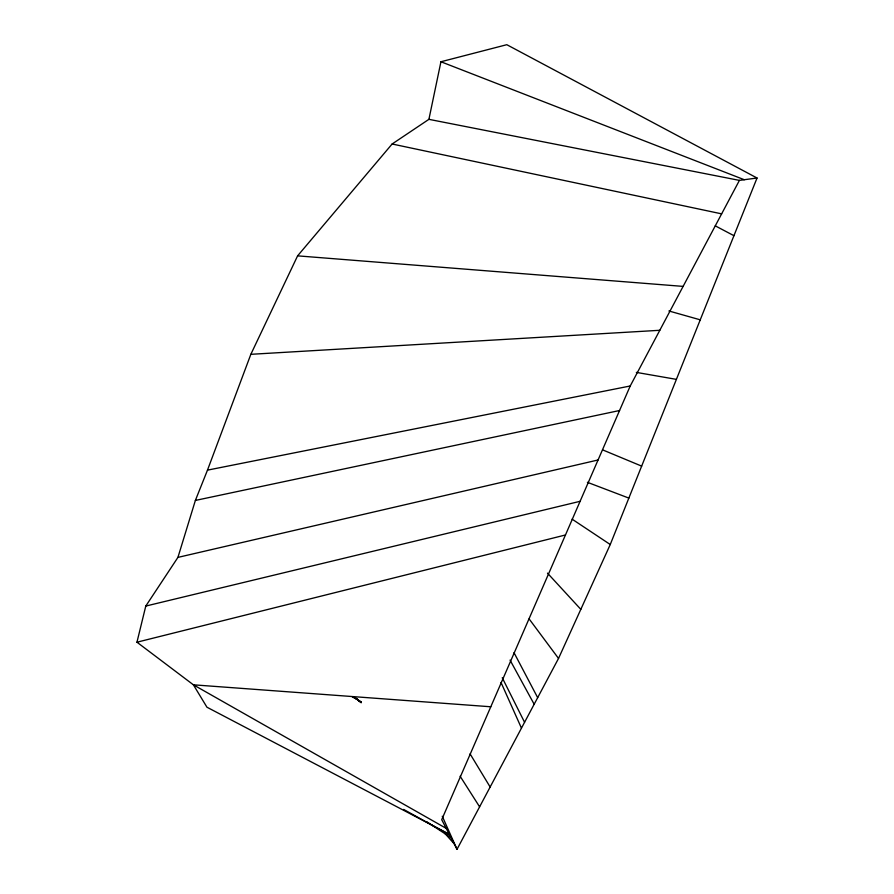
<?xml version="1.0" encoding="UTF-8"?>
<svg xmlns="http://www.w3.org/2000/svg" width="894" height="894" viewBox="0 0 894 894"><rect width="100%" height="100%" fill="white"/><g stroke="black" fill="none" stroke-linecap="round" stroke-linejoin="round"><path stroke-width="1.34" d="M446.195 828.358L193.395 684.815L136.961 642.205L145.778 606.065L177.928 557.387L195.373 500.439L207.475 470.143L250.845 354.315L297.601 255.852L392.12 144.001L428.908 119.338L440.932 61.753L506.809 44.7L757.039 178.007L610.256 544.524L558.526 658.442L457.024 849.3L441.714 819.686L630.225 385.984L739.416 180.387L757.039 178.007M136.961 642.205L565.466 534.981M145.778 606.065L580.094 501.31M177.928 557.387L598.064 459.985M195.373 500.439L619.564 410.514M207.475 470.143L630.225 385.984M250.845 354.315L659.806 330.288M490.795 706.774L193.395 684.815L206.939 707.199L449.224 834.214M297.601 255.852L683.117 286.393M636.338 372.385L676.4 379.369M428.908 119.338L739.416 180.387M392.12 144.001L721.637 213.856M668.902 310.978L700.248 319.828M587.392 482.302L628.851 498.092M440.932 61.753L744.311 179.728M602.623 449.872L641.657 466.12M352.392 696.996L357.075 699.253M715.278 225.847L733.94 235.692M403.63 809.439L449.537 834.828M353.219 696.873L361.165 702.282L353.499 696.839M426.907 821.877L451.023 837.678M572.104 519.157L610.256 544.524M353.633 696.817L361.109 702.125M357.455 699.533L361.321 702.74L356.203 698.281M547.486 573.132L580.821 609.35M444.988 833.543L454.152 843.746M529.103 618.894L558.526 658.442M460.119 776.227L479.609 806.835M470.076 753.877L490.147 787.022M510.049 660.096L534.165 704.26M514.005 652.665L537.674 697.655M502.249 677.741L524.566 722.296M500.998 682.424L521.459 728.141M442.273 816.267L457.024 849.3M359.645 701.399L357.846 699.801L359.645 701.399"/></g></svg>
